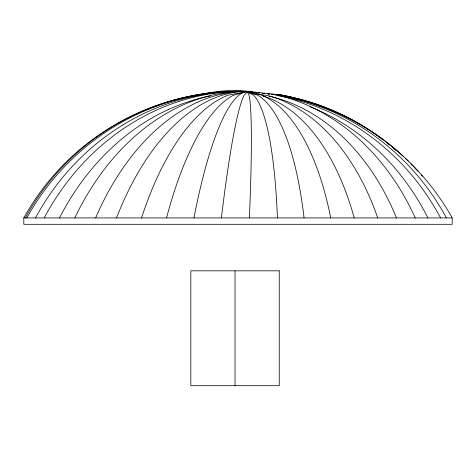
<?xml version="1.0" encoding="UTF-8"?>
<svg xmlns="http://www.w3.org/2000/svg" width="476" height="476" viewBox="0 0 476 476"><rect width="100%" height="100%" fill="white"/><g stroke="black" fill="none" stroke-linecap="round" stroke-linejoin="round"><path stroke-width="0.71" d="M247.794 91.309L244.14 95.17A245.229 18.885 -85.6 0 0 221.405 217.925M23.8 217.925L452.2 217.925L452.2 224.303L23.8 224.303L23.8 217.925A245.937 244.956 59.9 0 1 194.381 95.658M243.034 91.636L239.47 91.309A245.342 240.701 -70.9 0 0 26.805 217.925M262.841 93.427L264.323 93.564M268.024 93.897L269.505 94.034M241.802 91.618L238.369 91.309A242.308 241.6 -44.5 0 0 25.299 217.925M271.992 94.331L281.435 95.176A242.308 241.6 -44.5 0 1 403.505 156.598M244.414 91.654L240.791 91.309A242.189 229.664 -77.1 0 0 35.504 217.925M262.687 93.379L264.156 93.516M267.815 93.861L269.279 94.004M272.212 94.278L281.732 95.176A242.189 229.664 -77.1 0 1 302.433 100.186M245.14 91.6L242.242 91.309A245.229 220.549 -79.8 0 0 44.203 217.925M258.391 92.909L259.866 93.052M262.817 93.35L265.031 93.564M267.982 93.855L269.458 94.004M247.336 91.57L245.122 91.309A245.14 185.521 -82.4 0 0 74.803 217.925M250.245 91.916L251.703 92.088M274.253 94.742L276.437 95.004M268.744 96.331L270.904 96.586A243.831 181.392 -89 0 1 396.466 217.925M248.799 91.642L246.366 91.309A242.022 161.09 -83.2 0 0 95.664 217.925M250.251 91.838L252.435 92.13M250.882 93.272L268.321 95.658A246.027 159.966 -88.3 0 1 377.73 217.925M247.294 92.112L257.742 95.176A242.308 75.047 -86.7 0 1 304.069 217.925M247.3 92.023L253.601 95.17A245.342 44.917 -86.3 0 1 277.413 217.925M246.984 91.309L249.019 95.176A242.189 12.935 -85.9 0 1 249.406 217.925M235.031 270.838L235.031 385.703M196.546 95.277A245.937 244.956 59.9 0 1 197.992 95.033M207.453 93.677A245.937 244.956 59.9 0 1 208.916 93.498M212.582 93.094A245.937 244.956 59.9 0 1 214.051 92.945M277.157 95.033A245.937 244.956 59.9 0 1 278.603 95.277M280.769 95.658A245.937 244.956 59.9 0 1 452.2 217.925M277.901 95.658A246.027 231.949 86 0 1 440.603 217.925M146.727 109.647A242.409 237.036 80.6 0 1 148.072 109.081M151.457 107.707A242.409 237.036 80.6 0 1 240.743 91.338M246.586 91.505A242.409 237.036 80.6 0 1 248.05 91.57M274.289 94.302A242.409 237.036 80.6 0 1 446.405 217.925M200.021 94.67A244.64 201.782 90 0 1 238 90.297L273.861 94.189A244.64 201.782 90 0 1 415.203 217.925M310.084 106.802A243.831 217.377 88.5 0 1 427.906 217.925M246.717 91.451A245.461 105.839 -87.2 0 1 330.731 217.925M262.776 95.908A243.771 132.941 -87.7 0 1 354.227 217.925M166.535 217.925A245.14 81.241 -84.8 0 1 233.573 95.17L248.329 91.309A245.14 81.241 -84.8 0 1 251.215 91.463M193.97 217.925A242.082 49.873 -85.2 0 1 248.252 91.309M116.531 217.925A245.11 138.034 -83.8 0 1 252.411 91.475M141.533 217.925A242.022 109.182 -84.3 0 1 228.165 95.176L248.026 91.309A242.022 109.182 -84.3 0 1 252.369 91.499M288.48 96.759A245.229 220.549 -79.8 0 0 281.268 95.17L271.671 94.224L282.084 95.17A245.342 240.701 -70.9 0 1 362.968 126.092M59.5 217.925A243.438 203.306 -81.4 0 1 210.374 95.997M364.217 126.866A245.342 240.701 -70.9 0 1 370.429 130.852M371.655 131.673A245.342 240.701 -70.9 0 1 377.73 135.904M378.932 136.779A245.342 240.701 -70.9 0 1 382.496 139.432M386.012 142.151A245.342 240.701 -70.9 0 1 389.469 144.93M392.873 147.774A245.342 240.701 -70.9 0 1 396.216 150.672M410.847 163.792A242.308 241.6 -44.5 0 1 417.88 171.295M421.272 175.15A242.308 241.6 -44.5 0 1 422.224 176.263M405.1 158.115A242.308 241.6 -44.5 0 1 408.259 161.185M279.239 270.838L190.816 270.838L190.816 385.703L279.239 385.703L279.239 270.838M256.064 92.6L254.612 92.427L256.064 92.624"/></g></svg>
